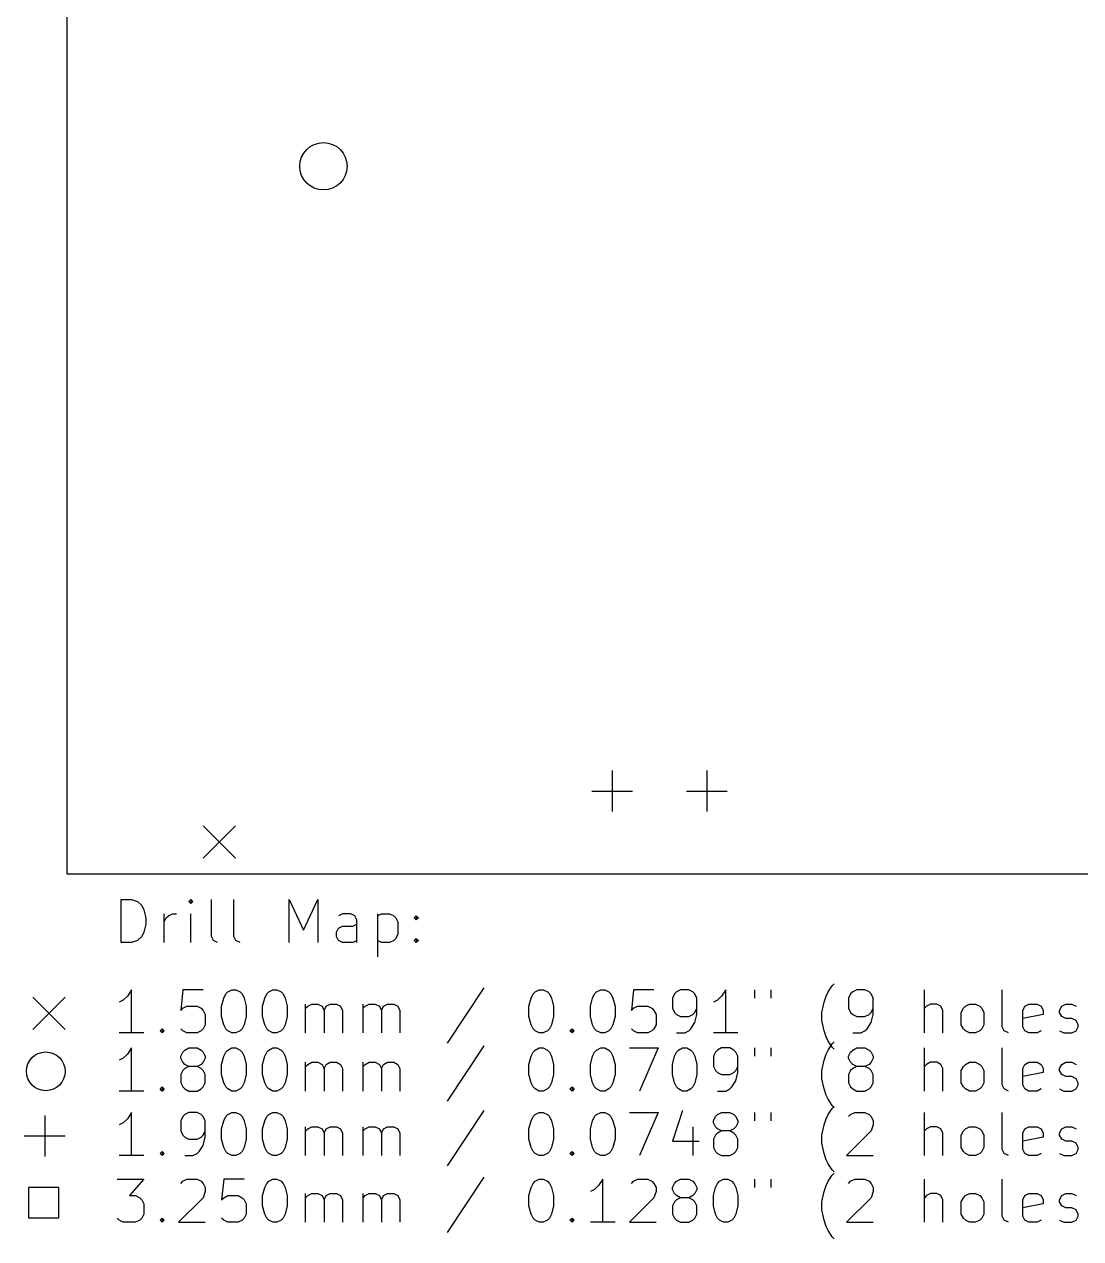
# Model space of a CAD drawing. Extents: x 11 to 419, y -233 to -23.
# Drawn here: x 10.6 to 59.7, y -233.5 to -177 of the extents above; entities that cross this region are included whole.
import ezdxf

# ---------------------------------------------------------------- set-up
doc = ezdxf.new("R2010")
doc.units = 0
doc.layers.add('BLACK', color=7, linetype='CONTINUOUS')

msp = doc.modelspace()

# ---------------------------------------------------------------- linework, layer by layer
at = {"layer": 'BLACK', "linetype": 'CONTINUOUS'}
for p, q in [((12.573, -23), (12.573, -216.5)), ((37.92, -211.71), (37.92, -213.61)), ((42.32, -211.71), (42.32, -213.61)), ((36.97, -212.66), (38.87, -212.66)), ((41.37, -212.66), (43.27, -212.66)), ((18.91, -214.28), (20.41, -215.78)), ((20.41, -214.28), (18.91, -215.78)), ((12.573, -216.5), (418.973, -216.5)), ((15.1008, -219.695), (15.1008, -217.695)), ((15.1008, -217.695), (15.577, -217.695)), ((15.577, -217.695), (15.8627, -217.79)), ((18.3389, -217.695), (18.2436, -217.79)), ((18.4341, -217.79), (18.3389, -217.695)), ((18.3389, -217.695), (18.3389, -217.885)), ((19.2912, -219.409), (19.2912, -217.695)), ((20.3389, -219.409), (20.3389, -217.695)), ((22.9103, -219.695), (22.9103, -217.695)), ((22.9103, -217.695), (23.577, -219.123)), ((23.577, -219.123), (24.2436, -217.695)), ((24.2436, -217.695), (24.2436, -219.695)), ((15.8627, -217.79), (16.0531, -217.981)), ((16.0531, -217.981), (16.1484, -218.171)), ((16.1484, -218.171), (16.2436, -218.552)), ((18.2436, -217.79), (18.3389, -217.885)), ((18.3389, -217.885), (18.4341, -217.79)), ((16.2436, -218.838), (16.1484, -219.219)), ((16.2436, -218.552), (16.2436, -218.838)), ((17.1008, -219.695), (17.1008, -218.362)), ((17.1008, -218.742), (17.196, -218.552)), ((17.196, -218.552), (17.2912, -218.457)), ((17.2912, -218.457), (17.4817, -218.362)), ((17.4817, -218.362), (17.6722, -218.362)), ((18.3389, -219.695), (18.3389, -218.362)), ((25.3865, -218.362), (25.196, -218.457)), ((25.7674, -218.362), (25.3865, -218.362)), ((25.9579, -218.457), (25.7674, -218.362)), ((25.8627, -218.933), (26.0531, -218.838)), ((26.0531, -218.647), (25.9579, -218.457)), ((26.0531, -219.695), (26.0531, -218.647)), ((27.0055, -218.362), (27.0055, -220.362)), ((27.0055, -218.457), (27.196, -218.362)), ((27.196, -218.362), (27.577, -218.362)), ((27.577, -218.362), (27.7674, -218.457)), ((27.7674, -218.457), (27.8627, -218.552)), ((27.8627, -218.552), (27.9579, -218.742)), ((27.9579, -218.742), (27.9579, -219.314)), ((28.7198, -218.552), (28.8151, -218.457)), ((28.8151, -218.647), (28.7198, -218.552)), ((28.8151, -218.457), (28.9103, -218.552)), ((28.8151, -218.457), (28.8151, -218.647)), ((28.9103, -218.552), (28.8151, -218.647)), ((16.0531, -219.409), (15.8627, -219.6)), ((16.1484, -219.219), (16.0531, -219.409)), ((19.3865, -219.6), (19.2912, -219.409)), ((20.4341, -219.6), (20.3389, -219.409)), ((25.1008, -219.219), (25.196, -219.028)), ((25.1008, -219.409), (25.1008, -219.219)), ((25.196, -219.6), (25.1008, -219.409)), ((25.196, -219.028), (25.3865, -218.933)), ((25.3865, -218.933), (25.8627, -218.933)), ((27.9579, -219.314), (27.8627, -219.504)), ((15.577, -219.695), (15.1008, -219.695)), ((15.8627, -219.6), (15.577, -219.695)), ((19.577, -219.695), (19.3865, -219.6)), ((20.6246, -219.695), (20.4341, -219.6)), ((25.3865, -219.695), (25.196, -219.6)), ((25.8627, -219.695), (25.3865, -219.695)), ((26.0531, -219.6), (25.8627, -219.695)), ((27.196, -219.695), (27.0055, -219.6)), ((27.577, -219.695), (27.196, -219.695)), ((27.7674, -219.6), (27.577, -219.695)), ((27.8627, -219.504), (27.7674, -219.6)), ((28.7198, -219.6), (28.8151, -219.504)), ((28.8151, -219.695), (28.7198, -219.6)), ((28.8151, -219.504), (28.9103, -219.6)), ((28.8151, -219.504), (28.8151, -219.695)), ((28.9103, -219.6), (28.8151, -219.695)), ((47.9579, -221.99), (48.1484, -221.704)), ((48.1484, -221.704), (48.2436, -221.609)), ((10.993, -222.23), (12.493, -223.73)), ((12.493, -222.23), (10.993, -223.73)), ((15.3865, -222.181), (15.196, -222.371)), ((15.577, -221.895), (15.3865, -222.181)), ((15.577, -223.895), (15.577, -221.895)), ((17.9579, -221.895), (17.8627, -222.847)), ((18.9103, -221.895), (17.9579, -221.895)), ((19.7674, -222.657), (19.8627, -222.276)), ((19.8627, -222.276), (19.9579, -222.085)), ((19.9579, -222.085), (20.0531, -221.99)), ((20.0531, -221.99), (20.2436, -221.895)), ((20.2436, -221.895), (20.4341, -221.895)), ((20.4341, -221.895), (20.6246, -221.99)), ((20.6246, -221.99), (20.7198, -222.085)), ((20.7198, -222.085), (20.8151, -222.276)), ((20.8151, -222.276), (20.9103, -222.657)), ((21.6722, -222.657), (21.7674, -222.276)), ((21.7674, -222.276), (21.8627, -222.085)), ((21.8627, -222.085), (21.9579, -221.99)), ((21.9579, -221.99), (22.1484, -221.895)), ((22.1484, -221.895), (22.3389, -221.895)), ((22.3389, -221.895), (22.5293, -221.99)), ((22.5293, -221.99), (22.6246, -222.085)), ((22.6246, -222.085), (22.7198, -222.276)), ((22.7198, -222.276), (22.8151, -222.657)), ((31.9579, -221.8), (30.2436, -224.371)), ((34.0532, -222.657), (34.1484, -222.276)), ((34.1484, -222.276), (34.2436, -222.085)), ((34.2436, -222.085), (34.3389, -221.99)), ((34.3389, -221.99), (34.5293, -221.895)), ((34.5293, -221.895), (34.7198, -221.895)), ((34.7198, -221.895), (34.9103, -221.99)), ((34.9103, -221.99), (35.0055, -222.085)), ((35.0055, -222.085), (35.1008, -222.276)), ((35.1008, -222.276), (35.196, -222.657)), ((36.9103, -222.657), (37.0055, -222.276)), ((37.0055, -222.276), (37.1008, -222.085)), ((37.1008, -222.085), (37.196, -221.99)), ((37.196, -221.99), (37.3865, -221.895)), ((37.3865, -221.895), (37.577, -221.895)), ((37.577, -221.895), (37.7674, -221.99)), ((37.7674, -221.99), (37.8627, -222.085)), ((37.8627, -222.085), (37.9579, -222.276)), ((37.9579, -222.276), (38.0532, -222.657)), ((38.9103, -221.895), (38.8151, -222.847)), ((39.8627, -221.895), (38.9103, -221.895)), ((40.8151, -222.085), (40.7198, -222.276)), ((40.7198, -222.276), (40.7198, -222.752)), ((40.9103, -221.99), (40.8151, -222.085)), ((41.1008, -221.895), (40.9103, -221.99)), ((41.4817, -221.895), (41.1008, -221.895)), ((41.6722, -221.99), (41.4817, -221.895)), ((41.7674, -222.085), (41.6722, -221.99)), ((41.8627, -222.276), (41.7674, -222.085)), ((41.8627, -223.038), (41.8627, -222.276)), ((43.0055, -222.181), (42.8151, -222.371)), ((43.196, -221.895), (43.0055, -222.181)), ((43.196, -223.895), (43.196, -221.895)), ((44.5293, -221.895), (44.5293, -222.276)), ((45.2912, -221.895), (45.2912, -222.276)), ((47.7674, -222.466), (47.8627, -222.181)), ((47.8627, -222.181), (47.9579, -221.99)), ((49.0055, -222.085), (48.9103, -222.276)), ((48.9103, -222.276), (48.9103, -222.752)), ((49.1008, -221.99), (49.0055, -222.085)), ((49.2912, -221.895), (49.1008, -221.99)), ((49.6722, -221.895), (49.2912, -221.895)), ((49.8627, -221.99), (49.6722, -221.895)), ((49.9579, -222.085), (49.8627, -221.99)), ((50.0532, -222.276), (49.9579, -222.085)), ((50.0532, -223.038), (50.0532, -222.276)), ((52.4341, -223.895), (52.4341, -221.895)), ((56.0532, -223.609), (56.0532, -221.895)), ((15.196, -222.371), (15.0055, -222.466)), ((17.8627, -222.847), (17.9579, -222.752)), ((17.9579, -222.752), (18.1484, -222.657)), ((18.1484, -222.657), (18.6246, -222.657)), ((18.6246, -222.657), (18.8151, -222.752)), ((18.8151, -222.752), (18.9103, -222.847)), ((18.9103, -222.847), (19.0055, -223.038)), ((19.7674, -223.133), (19.7674, -222.657)), ((20.9103, -222.657), (20.9103, -223.133)), ((21.6722, -223.133), (21.6722, -222.657)), ((22.8151, -222.657), (22.8151, -223.133)), ((23.6722, -223.895), (23.6722, -222.562)), ((23.6722, -222.752), (23.7674, -222.657)), ((23.7674, -222.657), (23.9579, -222.562)), ((23.9579, -222.562), (24.2436, -222.562)), ((24.2436, -222.562), (24.4341, -222.657)), ((24.4341, -222.657), (24.5293, -222.847)), ((24.5293, -222.847), (24.6246, -222.657)), ((24.5293, -222.847), (24.5293, -223.895)), ((24.6246, -222.657), (24.8151, -222.562)), ((24.8151, -222.562), (25.1008, -222.562)), ((25.1008, -222.562), (25.2912, -222.657)), ((25.2912, -222.657), (25.3865, -222.847)), ((25.3865, -222.847), (25.3865, -223.895)), ((26.3389, -223.895), (26.3389, -222.562)), ((26.3389, -222.752), (26.4341, -222.657)), ((26.4341, -222.657), (26.6246, -222.562)), ((26.6246, -222.562), (26.9103, -222.562)), ((26.9103, -222.562), (27.1008, -222.657)), ((27.1008, -222.657), (27.196, -222.847)), ((27.196, -222.847), (27.2912, -222.657)), ((27.196, -222.847), (27.196, -223.895)), ((27.2912, -222.657), (27.4817, -222.562)), ((27.4817, -222.562), (27.7674, -222.562)), ((27.7674, -222.562), (27.9579, -222.657)), ((27.9579, -222.657), (28.0531, -222.847)), ((28.0531, -222.847), (28.0531, -223.895)), ((34.0532, -223.133), (34.0532, -222.657)), ((35.196, -222.657), (35.196, -223.133)), ((36.9103, -223.133), (36.9103, -222.657)), ((38.0532, -222.657), (38.0532, -223.133)), ((38.8151, -222.847), (38.9103, -222.752)), ((38.9103, -222.752), (39.1008, -222.657)), ((39.1008, -222.657), (39.577, -222.657)), ((39.577, -222.657), (39.7674, -222.752)), ((39.7674, -222.752), (39.8627, -222.847)), ((39.8627, -222.847), (39.9579, -223.038)), ((40.7198, -222.752), (40.8151, -222.942)), ((41.7674, -222.942), (41.8627, -222.752)), ((42.8151, -222.371), (42.6246, -222.466)), ((47.6722, -222.942), (47.7674, -222.466)), ((48.9103, -222.752), (49.0055, -222.942)), ((49.9579, -222.942), (50.0532, -222.752)), ((52.5293, -222.657), (52.4341, -222.752)), ((52.7198, -222.562), (52.5293, -222.657)), ((53.0055, -222.562), (52.7198, -222.562)), ((53.196, -222.657), (53.0055, -222.562)), ((53.2912, -222.847), (53.196, -222.657)), ((53.2912, -223.895), (53.2912, -222.847)), ((54.1484, -222.942), (54.2436, -222.752)), ((54.2436, -222.752), (54.3389, -222.657)), ((54.3389, -222.657), (54.5293, -222.562)), ((54.5293, -222.562), (54.8151, -222.562)), ((54.8151, -222.562), (55.0055, -222.657)), ((55.0055, -222.657), (55.1008, -222.752)), ((55.1008, -222.752), (55.196, -222.942)), ((57.0055, -222.847), (57.1008, -222.657)), ((57.0055, -223.609), (57.0055, -222.847)), ((57.1008, -222.657), (57.2912, -222.562)), ((57.2912, -222.562), (57.6722, -222.562)), ((57.6722, -222.562), (57.8627, -222.657)), ((57.8627, -222.657), (57.9579, -222.847)), ((57.9579, -222.847), (57.9579, -223.038)), ((58.7198, -222.847), (58.8151, -222.657)), ((58.7198, -222.942), (58.7198, -222.847)), ((58.8151, -222.657), (59.0055, -222.562)), ((59.0055, -222.562), (59.2912, -222.562)), ((59.2912, -222.562), (59.4817, -222.657)), ((19.0055, -223.038), (19.0055, -223.514)), ((19.8627, -223.514), (19.7674, -223.133)), ((20.9103, -223.133), (20.8151, -223.514)), ((21.7674, -223.514), (21.6722, -223.133)), ((22.8151, -223.133), (22.7198, -223.514)), ((34.1484, -223.514), (34.0532, -223.133)), ((35.196, -223.133), (35.1008, -223.514)), ((37.0055, -223.514), (36.9103, -223.133)), ((38.0532, -223.133), (37.9579, -223.514)), ((39.9579, -223.038), (39.9579, -223.514)), ((40.8151, -222.942), (40.9103, -223.038)), ((40.9103, -223.038), (41.1008, -223.133)), ((41.1008, -223.133), (41.4817, -223.133)), ((41.4817, -223.133), (41.6722, -223.038)), ((41.577, -223.704), (41.7674, -223.419)), ((41.6722, -223.038), (41.7674, -222.942)), ((41.7674, -223.419), (41.8627, -223.038)), ((47.6722, -223.323), (47.6722, -222.942)), ((47.7674, -223.8), (47.6722, -223.323)), ((49.0055, -222.942), (49.1008, -223.038)), ((49.1008, -223.038), (49.2912, -223.133)), ((49.2912, -223.133), (49.6722, -223.133)), ((49.6722, -223.133), (49.8627, -223.038)), ((49.7674, -223.704), (49.9579, -223.419)), ((49.8627, -223.038), (49.9579, -222.942)), ((49.9579, -223.419), (50.0532, -223.038)), ((54.1484, -223.514), (54.1484, -222.942)), ((55.196, -222.942), (55.196, -223.514)), ((57.9579, -223.038), (57.0055, -223.228)), ((58.8151, -223.133), (58.7198, -222.942)), ((59.0055, -223.228), (58.8151, -223.133)), ((59.2912, -223.228), (59.0055, -223.228)), ((59.4817, -223.323), (59.2912, -223.228)), ((59.577, -223.514), (59.4817, -223.323)), ((16.1484, -223.895), (15.0055, -223.895)), ((16.9103, -223.8), (17.0055, -223.704)), ((17.0055, -223.895), (16.9103, -223.8)), ((17.0055, -223.704), (17.1008, -223.8)), ((17.0055, -223.704), (17.0055, -223.895)), ((17.1008, -223.8), (17.0055, -223.895)), ((17.9579, -223.8), (17.8627, -223.704)), ((18.1484, -223.895), (17.9579, -223.8)), ((18.6246, -223.895), (18.1484, -223.895)), ((18.8151, -223.8), (18.6246, -223.895)), ((18.9103, -223.704), (18.8151, -223.8)), ((19.0055, -223.514), (18.9103, -223.704)), ((19.9579, -223.704), (19.8627, -223.514)), ((20.0531, -223.8), (19.9579, -223.704)), ((20.2436, -223.895), (20.0531, -223.8)), ((20.4341, -223.895), (20.2436, -223.895)), ((20.6246, -223.8), (20.4341, -223.895)), ((20.7198, -223.704), (20.6246, -223.8)), ((20.8151, -223.514), (20.7198, -223.704)), ((21.8627, -223.704), (21.7674, -223.514)), ((21.9579, -223.8), (21.8627, -223.704)), ((22.1484, -223.895), (21.9579, -223.8)), ((22.3389, -223.895), (22.1484, -223.895)), ((22.5293, -223.8), (22.3389, -223.895)), ((22.6246, -223.704), (22.5293, -223.8)), ((22.7198, -223.514), (22.6246, -223.704)), ((34.2436, -223.704), (34.1484, -223.514)), ((34.3389, -223.8), (34.2436, -223.704)), ((34.5293, -223.895), (34.3389, -223.8)), ((34.7198, -223.895), (34.5293, -223.895)), ((34.9103, -223.8), (34.7198, -223.895)), ((35.0055, -223.704), (34.9103, -223.8)), ((35.1008, -223.514), (35.0055, -223.704)), ((35.9579, -223.8), (36.0532, -223.704)), ((36.0532, -223.895), (35.9579, -223.8)), ((36.0532, -223.704), (36.1484, -223.8)), ((36.0532, -223.704), (36.0532, -223.895)), ((36.1484, -223.8), (36.0532, -223.895)), ((37.1008, -223.704), (37.0055, -223.514)), ((37.196, -223.8), (37.1008, -223.704)), ((37.3865, -223.895), (37.196, -223.8)), ((37.577, -223.895), (37.3865, -223.895)), ((37.7674, -223.8), (37.577, -223.895)), ((37.8627, -223.704), (37.7674, -223.8)), ((37.9579, -223.514), (37.8627, -223.704)), ((38.9103, -223.8), (38.8151, -223.704)), ((39.1008, -223.895), (38.9103, -223.8)), ((39.577, -223.895), (39.1008, -223.895)), ((39.7674, -223.8), (39.577, -223.895)), ((39.8627, -223.704), (39.7674, -223.8)), ((39.9579, -223.514), (39.8627, -223.704)), ((40.9103, -223.895), (41.2912, -223.895)), ((41.2912, -223.895), (41.4817, -223.8)), ((41.4817, -223.8), (41.577, -223.704)), ((43.7674, -223.895), (42.6246, -223.895)), ((47.8627, -224.085), (47.7674, -223.8)), ((49.1008, -223.895), (49.4817, -223.895)), ((49.4817, -223.895), (49.6722, -223.8)), ((49.6722, -223.8), (49.7674, -223.704)), ((54.2436, -223.704), (54.1484, -223.514)), ((54.3389, -223.8), (54.2436, -223.704)), ((54.5293, -223.895), (54.3389, -223.8)), ((54.8151, -223.895), (54.5293, -223.895)), ((55.0055, -223.8), (54.8151, -223.895)), ((55.1008, -223.704), (55.0055, -223.8)), ((55.196, -223.514), (55.1008, -223.704)), ((56.1484, -223.8), (56.0532, -223.609)), ((56.3389, -223.895), (56.1484, -223.8)), ((57.1008, -223.8), (57.0055, -223.609)), ((57.2912, -223.895), (57.1008, -223.8)), ((57.6722, -223.895), (57.2912, -223.895)), ((57.8627, -223.8), (57.6722, -223.895)), ((58.7198, -223.8), (58.9103, -223.895)), ((58.9103, -223.895), (59.2912, -223.895)), ((59.2912, -223.895), (59.4817, -223.8)), ((59.4817, -223.8), (59.577, -223.609)), ((59.577, -223.609), (59.577, -223.514)), ((31.9579, -224.5), (30.2436, -227.071)), ((47.9579, -224.276), (47.8627, -224.085)), ((48.1484, -224.562), (47.9579, -224.276)), ((47.9579, -224.69), (48.1484, -224.404)), ((48.1484, -224.404), (48.2436, -224.309)), ((15.196, -225.071), (15.0055, -225.166)), ((15.3865, -224.881), (15.196, -225.071)), ((15.577, -224.595), (15.3865, -224.881)), ((15.577, -226.595), (15.577, -224.595)), ((17.8627, -224.976), (17.9579, -224.785)), ((17.8627, -225.071), (17.8627, -224.976)), ((17.9579, -225.262), (17.8627, -225.071)), ((17.9579, -224.785), (18.0531, -224.69)), ((18.0531, -224.69), (18.2436, -224.595)), ((18.2436, -224.595), (18.6246, -224.595)), ((18.6246, -224.595), (18.8151, -224.69)), ((18.8151, -224.69), (18.9103, -224.785)), ((18.9103, -224.785), (19.0055, -224.976)), ((19.0055, -225.071), (18.9103, -225.262)), ((19.0055, -224.976), (19.0055, -225.071)), ((19.7674, -225.357), (19.8627, -224.976)), ((19.8627, -224.976), (19.9579, -224.785)), ((19.9579, -224.785), (20.0531, -224.69)), ((20.0531, -224.69), (20.2436, -224.595)), ((20.2436, -224.595), (20.4341, -224.595)), ((20.4341, -224.595), (20.6246, -224.69)), ((20.6246, -224.69), (20.7198, -224.785)), ((20.7198, -224.785), (20.8151, -224.976)), ((20.8151, -224.976), (20.9103, -225.357)), ((21.6722, -225.357), (21.7674, -224.976)), ((21.7674, -224.976), (21.8627, -224.785)), ((21.8627, -224.785), (21.9579, -224.69)), ((21.9579, -224.69), (22.1484, -224.595)), ((22.1484, -224.595), (22.3389, -224.595)), ((22.3389, -224.595), (22.5293, -224.69)), ((22.5293, -224.69), (22.6246, -224.785)), ((22.6246, -224.785), (22.7198, -224.976)), ((22.7198, -224.976), (22.8151, -225.357)), ((34.0532, -225.357), (34.1484, -224.976)), ((34.1484, -224.976), (34.2436, -224.785)), ((34.2436, -224.785), (34.3389, -224.69)), ((34.3389, -224.69), (34.5293, -224.595)), ((34.5293, -224.595), (34.7198, -224.595)), ((34.7198, -224.595), (34.9103, -224.69)), ((34.9103, -224.69), (35.0055, -224.785)), ((35.0055, -224.785), (35.1008, -224.976)), ((35.1008, -224.976), (35.196, -225.357)), ((36.9103, -225.357), (37.0055, -224.976)), ((37.0055, -224.976), (37.1008, -224.785)), ((37.1008, -224.785), (37.196, -224.69)), ((37.196, -224.69), (37.3865, -224.595)), ((37.3865, -224.595), (37.577, -224.595)), ((37.577, -224.595), (37.7674, -224.69)), ((37.7674, -224.69), (37.8627, -224.785)), ((37.8627, -224.785), (37.9579, -224.976)), ((37.9579, -224.976), (38.0532, -225.357)), ((38.7198, -224.595), (40.0532, -224.595)), ((40.0532, -224.595), (39.196, -226.595)), ((40.7198, -225.357), (40.8151, -224.976)), ((40.8151, -224.976), (40.9103, -224.785)), ((40.9103, -224.785), (41.0055, -224.69)), ((41.0055, -224.69), (41.196, -224.595)), ((41.196, -224.595), (41.3865, -224.595)), ((41.3865, -224.595), (41.577, -224.69)), ((41.577, -224.69), (41.6722, -224.785)), ((41.6722, -224.785), (41.7674, -224.976)), ((41.7674, -224.976), (41.8627, -225.357)), ((42.7198, -224.785), (42.6246, -224.976)), ((42.6246, -224.976), (42.6246, -225.452)), ((42.8151, -224.69), (42.7198, -224.785)), ((43.0055, -224.595), (42.8151, -224.69)), ((43.3865, -224.595), (43.0055, -224.595)), ((43.577, -224.69), (43.3865, -224.595)), ((43.6722, -224.785), (43.577, -224.69)), ((43.7674, -224.976), (43.6722, -224.785)), ((43.7674, -225.738), (43.7674, -224.976)), ((44.5293, -224.595), (44.5293, -224.976)), ((45.2912, -224.595), (45.2912, -224.976)), ((47.7674, -225.166), (47.8627, -224.881)), ((47.8627, -224.881), (47.9579, -224.69)), ((48.2436, -224.657), (48.1484, -224.562)), ((48.9103, -224.976), (49.0055, -224.785)), ((48.9103, -225.071), (48.9103, -224.976)), ((49.0055, -225.262), (48.9103, -225.071)), ((49.0055, -224.785), (49.1008, -224.69)), ((49.1008, -224.69), (49.2912, -224.595)), ((49.2912, -224.595), (49.6722, -224.595)), ((49.6722, -224.595), (49.8627, -224.69)), ((49.8627, -224.69), (49.9579, -224.785)), ((49.9579, -224.785), (50.0532, -224.976)), ((50.0532, -225.071), (49.9579, -225.262)), ((50.0532, -224.976), (50.0532, -225.071)), ((52.4341, -226.595), (52.4341, -224.595)), ((56.0532, -226.309), (56.0532, -224.595)), ((17.9579, -225.642), (17.8627, -225.833)), ((18.0531, -225.357), (17.9579, -225.262)), ((18.0531, -225.547), (17.9579, -225.642)), ((18.2436, -225.452), (18.0531, -225.357)), ((18.2436, -225.452), (18.0531, -225.547)), ((18.6246, -225.452), (18.2436, -225.452)), ((18.8151, -225.357), (18.6246, -225.452)), ((18.8151, -225.547), (18.6246, -225.452)), ((18.9103, -225.262), (18.8151, -225.357)), ((18.9103, -225.642), (18.8151, -225.547)), ((19.0055, -225.833), (18.9103, -225.642)), ((19.7674, -225.833), (19.7674, -225.357)), ((20.9103, -225.357), (20.9103, -225.833)), ((21.6722, -225.833), (21.6722, -225.357)), ((22.8151, -225.357), (22.8151, -225.833)), ((23.6722, -226.595), (23.6722, -225.262)), ((23.6722, -225.452), (23.7674, -225.357)), ((23.7674, -225.357), (23.9579, -225.262)), ((23.9579, -225.262), (24.2436, -225.262)), ((24.2436, -225.262), (24.4341, -225.357)), ((24.4341, -225.357), (24.5293, -225.547)), ((24.5293, -225.547), (24.6246, -225.357)), ((24.5293, -225.547), (24.5293, -226.595)), ((24.6246, -225.357), (24.8151, -225.262)), ((24.8151, -225.262), (25.1008, -225.262)), ((25.1008, -225.262), (25.2912, -225.357)), ((25.2912, -225.357), (25.3865, -225.547)), ((25.3865, -225.547), (25.3865, -226.595)), ((26.3389, -226.595), (26.3389, -225.262)), ((26.3389, -225.452), (26.4341, -225.357)), ((26.4341, -225.357), (26.6246, -225.262)), ((26.6246, -225.262), (26.9103, -225.262)), ((26.9103, -225.262), (27.1008, -225.357)), ((27.1008, -225.357), (27.196, -225.547)), ((27.196, -225.547), (27.2912, -225.357)), ((27.196, -225.547), (27.196, -226.595)), ((27.2912, -225.357), (27.4817, -225.262)), ((27.4817, -225.262), (27.7674, -225.262)), ((27.7674, -225.262), (27.9579, -225.357)), ((27.9579, -225.357), (28.0531, -225.547)), ((28.0531, -225.547), (28.0531, -226.595)), ((34.0532, -225.833), (34.0532, -225.357)), ((35.196, -225.357), (35.196, -225.833)), ((36.9103, -225.833), (36.9103, -225.357)), ((38.0532, -225.357), (38.0532, -225.833)), ((40.7198, -225.833), (40.7198, -225.357)), ((41.8627, -225.357), (41.8627, -225.833)), ((42.6246, -225.452), (42.7198, -225.642)), ((42.7198, -225.642), (42.8151, -225.738)), ((43.577, -225.738), (43.6722, -225.642)), ((43.6722, -225.642), (43.7674, -225.452)), ((47.6722, -225.642), (47.7674, -225.166)), ((47.6722, -226.023), (47.6722, -225.642)), ((49.0055, -225.642), (48.9103, -225.833)), ((49.1008, -225.357), (49.0055, -225.262)), ((49.1008, -225.547), (49.0055, -225.642)), ((49.2912, -225.452), (49.1008, -225.357)), ((49.2912, -225.452), (49.1008, -225.547)), ((49.6722, -225.452), (49.2912, -225.452)), ((49.8627, -225.357), (49.6722, -225.452)), ((49.8627, -225.547), (49.6722, -225.452)), ((49.9579, -225.262), (49.8627, -225.357)), ((49.9579, -225.642), (49.8627, -225.547)), ((50.0532, -225.833), (49.9579, -225.642)), ((52.5293, -225.357), (52.4341, -225.452)), ((52.7198, -225.262), (52.5293, -225.357)), ((53.0055, -225.262), (52.7198, -225.262)), ((53.196, -225.357), (53.0055, -225.262)), ((53.2912, -225.547), (53.196, -225.357)), ((53.2912, -226.595), (53.2912, -225.547)), ((54.1484, -225.642), (54.2436, -225.452)), ((54.1484, -226.214), (54.1484, -225.642)), ((54.2436, -225.452), (54.3389, -225.357)), ((54.3389, -225.357), (54.5293, -225.262)), ((54.5293, -225.262), (54.8151, -225.262)), ((54.8151, -225.262), (55.0055, -225.357)), ((55.0055, -225.357), (55.1008, -225.452)), ((55.1008, -225.452), (55.196, -225.642)), ((55.196, -225.642), (55.196, -226.214)), ((57.0055, -225.547), (57.1008, -225.357)), ((57.0055, -226.309), (57.0055, -225.547)), ((57.1008, -225.357), (57.2912, -225.262)), ((57.2912, -225.262), (57.6722, -225.262)), ((57.6722, -225.262), (57.8627, -225.357)), ((57.8627, -225.357), (57.9579, -225.547)), ((57.9579, -225.547), (57.9579, -225.738)), ((58.7198, -225.547), (58.8151, -225.357)), ((58.7198, -225.642), (58.7198, -225.547)), ((58.8151, -225.833), (58.7198, -225.642)), ((58.8151, -225.357), (59.0055, -225.262)), ((59.0055, -225.262), (59.2912, -225.262)), ((59.2912, -225.262), (59.4817, -225.357)), ((17.8627, -225.833), (17.8627, -226.214)), ((17.8627, -226.214), (17.9579, -226.404)), ((18.9103, -226.404), (19.0055, -226.214)), ((19.0055, -226.214), (19.0055, -225.833)), ((19.8627, -226.214), (19.7674, -225.833)), ((19.9579, -226.404), (19.8627, -226.214)), ((20.8151, -226.214), (20.7198, -226.404)), ((20.9103, -225.833), (20.8151, -226.214)), ((21.7674, -226.214), (21.6722, -225.833)), ((21.8627, -226.404), (21.7674, -226.214)), ((22.7198, -226.214), (22.6246, -226.404)), ((22.8151, -225.833), (22.7198, -226.214)), ((34.1484, -226.214), (34.0532, -225.833)), ((34.2436, -226.404), (34.1484, -226.214)), ((35.1008, -226.214), (35.0055, -226.404)), ((35.196, -225.833), (35.1008, -226.214)), ((37.0055, -226.214), (36.9103, -225.833)), ((37.1008, -226.404), (37.0055, -226.214)), ((37.9579, -226.214), (37.8627, -226.404)), ((38.0532, -225.833), (37.9579, -226.214)), ((40.8151, -226.214), (40.7198, -225.833)), ((40.9103, -226.404), (40.8151, -226.214)), ((41.7674, -226.214), (41.6722, -226.404)), ((41.8627, -225.833), (41.7674, -226.214)), ((42.8151, -225.738), (43.0055, -225.833)), ((43.0055, -225.833), (43.3865, -225.833)), ((43.3865, -225.833), (43.577, -225.738)), ((43.4817, -226.404), (43.6722, -226.119)), ((43.6722, -226.119), (43.7674, -225.738)), ((47.7674, -226.5), (47.6722, -226.023)), ((48.9103, -225.833), (48.9103, -226.214)), ((48.9103, -226.214), (49.0055, -226.404)), ((49.9579, -226.404), (50.0532, -226.214)), ((50.0532, -226.214), (50.0532, -225.833)), ((54.2436, -226.404), (54.1484, -226.214)), ((55.196, -226.214), (55.1008, -226.404)), ((57.9579, -225.738), (57.0055, -225.928)), ((59.0055, -225.928), (58.8151, -225.833)), ((59.2912, -225.928), (59.0055, -225.928)), ((59.4817, -226.023), (59.2912, -225.928)), ((59.577, -226.214), (59.4817, -226.023)), ((59.577, -226.309), (59.577, -226.214)), ((16.1484, -226.595), (15.0055, -226.595)), ((16.9103, -226.5), (17.0055, -226.404)), ((17.0055, -226.595), (16.9103, -226.5)), ((17.0055, -226.404), (17.1008, -226.5)), ((17.0055, -226.404), (17.0055, -226.595)), ((17.1008, -226.5), (17.0055, -226.595)), ((17.9579, -226.404), (18.0531, -226.5)), ((18.0531, -226.5), (18.2436, -226.595)), ((18.2436, -226.595), (18.6246, -226.595)), ((18.6246, -226.595), (18.8151, -226.5)), ((18.8151, -226.5), (18.9103, -226.404)), ((20.0531, -226.5), (19.9579, -226.404)), ((20.2436, -226.595), (20.0531, -226.5)), ((20.4341, -226.595), (20.2436, -226.595)), ((20.6246, -226.5), (20.4341, -226.595)), ((20.7198, -226.404), (20.6246, -226.5)), ((21.9579, -226.5), (21.8627, -226.404)), ((22.1484, -226.595), (21.9579, -226.5)), ((22.3389, -226.595), (22.1484, -226.595)), ((22.5293, -226.5), (22.3389, -226.595)), ((22.6246, -226.404), (22.5293, -226.5)), ((34.3389, -226.5), (34.2436, -226.404)), ((34.5293, -226.595), (34.3389, -226.5)), ((34.7198, -226.595), (34.5293, -226.595)), ((34.9103, -226.5), (34.7198, -226.595)), ((35.0055, -226.404), (34.9103, -226.5)), ((35.9579, -226.5), (36.0532, -226.404)), ((36.0532, -226.595), (35.9579, -226.5)), ((36.0532, -226.404), (36.1484, -226.5)), ((36.0532, -226.404), (36.0532, -226.595)), ((36.1484, -226.5), (36.0532, -226.595)), ((37.196, -226.5), (37.1008, -226.404)), ((37.3865, -226.595), (37.196, -226.5)), ((37.577, -226.595), (37.3865, -226.595)), ((37.7674, -226.5), (37.577, -226.595)), ((37.8627, -226.404), (37.7674, -226.5)), ((41.0055, -226.5), (40.9103, -226.404)), ((41.196, -226.595), (41.0055, -226.5)), ((41.3865, -226.595), (41.196, -226.595)), ((41.577, -226.5), (41.3865, -226.595)), ((41.6722, -226.404), (41.577, -226.5)), ((42.8151, -226.595), (43.196, -226.595)), ((43.196, -226.595), (43.3865, -226.5)), ((43.3865, -226.5), (43.4817, -226.404)), ((47.8627, -226.785), (47.7674, -226.5)), ((47.9579, -226.976), (47.8627, -226.785)), ((49.0055, -226.404), (49.1008, -226.5)), ((49.1008, -226.5), (49.2912, -226.595)), ((49.2912, -226.595), (49.6722, -226.595)), ((49.6722, -226.595), (49.8627, -226.5)), ((49.8627, -226.5), (49.9579, -226.404)), ((54.3389, -226.5), (54.2436, -226.404)), ((54.5293, -226.595), (54.3389, -226.5)), ((54.8151, -226.595), (54.5293, -226.595)), ((55.0055, -226.5), (54.8151, -226.595)), ((55.1008, -226.404), (55.0055, -226.5)), ((56.1484, -226.5), (56.0532, -226.309)), ((56.3389, -226.595), (56.1484, -226.5)), ((57.1008, -226.5), (57.0055, -226.309)), ((57.2912, -226.595), (57.1008, -226.5)), ((57.6722, -226.595), (57.2912, -226.595)), ((57.8627, -226.5), (57.6722, -226.595)), ((58.7198, -226.5), (58.9103, -226.595)), ((58.9103, -226.595), (59.2912, -226.595)), ((59.2912, -226.595), (59.4817, -226.5)), ((59.4817, -226.5), (59.577, -226.309)), ((48.1484, -227.262), (47.9579, -226.976)), ((48.2436, -227.357), (48.1484, -227.262)), ((48.1484, -227.404), (48.2436, -227.309)), ((11.543, -227.73), (11.543, -229.63)), ((15.3865, -227.881), (15.196, -228.071)), ((15.577, -227.595), (15.3865, -227.881)), ((15.577, -229.595), (15.577, -227.595)), ((17.9579, -227.785), (17.8627, -227.976)), ((18.0531, -227.69), (17.9579, -227.785)), ((18.2436, -227.595), (18.0531, -227.69)), ((18.6246, -227.595), (18.2436, -227.595)), ((18.8151, -227.69), (18.6246, -227.595)), ((18.9103, -227.785), (18.8151, -227.69)), ((19.0055, -227.976), (18.9103, -227.785)), ((19.8627, -227.976), (19.9579, -227.785)), ((19.9579, -227.785), (20.0531, -227.69)), ((20.0531, -227.69), (20.2436, -227.595)), ((20.2436, -227.595), (20.4341, -227.595)), ((20.4341, -227.595), (20.6246, -227.69)), ((20.6246, -227.69), (20.7198, -227.785)), ((20.7198, -227.785), (20.8151, -227.976)), ((21.7674, -227.976), (21.8627, -227.785)), ((21.8627, -227.785), (21.9579, -227.69)), ((21.9579, -227.69), (22.1484, -227.595)), ((22.1484, -227.595), (22.3389, -227.595)), ((22.3389, -227.595), (22.5293, -227.69)), ((22.5293, -227.69), (22.6246, -227.785)), ((22.6246, -227.785), (22.7198, -227.976)), ((31.9579, -227.5), (30.2436, -230.071)), ((34.1484, -227.976), (34.2436, -227.785)), ((34.2436, -227.785), (34.3389, -227.69)), ((34.3389, -227.69), (34.5293, -227.595)), ((34.5293, -227.595), (34.7198, -227.595)), ((34.7198, -227.595), (34.9103, -227.69)), ((34.9103, -227.69), (35.0055, -227.785)), ((35.0055, -227.785), (35.1008, -227.976)), ((37.0055, -227.976), (37.1008, -227.785)), ((37.1008, -227.785), (37.196, -227.69)), ((37.196, -227.69), (37.3865, -227.595)), ((37.3865, -227.595), (37.577, -227.595)), ((37.577, -227.595), (37.7674, -227.69)), ((37.7674, -227.69), (37.8627, -227.785)), ((37.8627, -227.785), (37.9579, -227.976)), ((38.7198, -227.595), (40.0532, -227.595)), ((40.0532, -227.595), (39.196, -229.595)), ((41.196, -227.5), (40.7198, -228.928)), ((42.6246, -227.976), (42.7198, -227.785)), ((42.7198, -227.785), (42.8151, -227.69)), ((42.8151, -227.69), (43.0055, -227.595)), ((43.0055, -227.595), (43.3865, -227.595)), ((43.3865, -227.595), (43.577, -227.69)), ((43.577, -227.69), (43.6722, -227.785)), ((43.6722, -227.785), (43.7674, -227.976)), ((44.5293, -227.595), (44.5293, -227.976)), ((45.2912, -227.595), (45.2912, -227.976)), ((47.7674, -228.166), (47.8627, -227.881)), ((47.8627, -227.881), (47.9579, -227.69)), ((47.9579, -227.69), (48.1484, -227.404)), ((48.9103, -227.785), (49.0055, -227.69)), ((49.0055, -227.69), (49.196, -227.595)), ((49.196, -227.595), (49.6722, -227.595)), ((49.6722, -227.595), (49.8627, -227.69)), ((49.8627, -227.69), (49.9579, -227.785)), ((49.9579, -227.785), (50.0532, -227.976)), ((52.4341, -229.595), (52.4341, -227.595)), ((56.0532, -229.309), (56.0532, -227.595)), ((15.196, -228.071), (15.0055, -228.166)), ((17.8627, -227.976), (17.8627, -228.452)), ((17.8627, -228.452), (17.9579, -228.642)), ((18.9103, -228.642), (19.0055, -228.452)), ((19.0055, -228.738), (19.0055, -227.976)), ((19.7674, -228.357), (19.8627, -227.976)), ((19.7674, -228.833), (19.7674, -228.357)), ((20.8151, -227.976), (20.9103, -228.357)), ((20.9103, -228.357), (20.9103, -228.833)), ((21.6722, -228.357), (21.7674, -227.976)), ((21.6722, -228.833), (21.6722, -228.357)), ((22.7198, -227.976), (22.8151, -228.357)), ((22.8151, -228.357), (22.8151, -228.833)), ((23.6722, -229.595), (23.6722, -228.262)), ((23.6722, -228.452), (23.7674, -228.357)), ((23.7674, -228.357), (23.9579, -228.262)), ((23.9579, -228.262), (24.2436, -228.262)), ((24.2436, -228.262), (24.4341, -228.357)), ((24.4341, -228.357), (24.5293, -228.547)), ((24.5293, -228.547), (24.6246, -228.357)), ((24.6246, -228.357), (24.8151, -228.262)), ((24.8151, -228.262), (25.1008, -228.262)), ((25.1008, -228.262), (25.2912, -228.357)), ((25.2912, -228.357), (25.3865, -228.547)), ((26.3389, -229.595), (26.3389, -228.262)), ((26.3389, -228.452), (26.4341, -228.357)), ((26.4341, -228.357), (26.6246, -228.262)), ((26.6246, -228.262), (26.9103, -228.262)), ((26.9103, -228.262), (27.1008, -228.357)), ((27.1008, -228.357), (27.196, -228.547)), ((27.196, -228.547), (27.2912, -228.357)), ((27.2912, -228.357), (27.4817, -228.262)), ((27.4817, -228.262), (27.7674, -228.262)), ((27.7674, -228.262), (27.9579, -228.357)), ((27.9579, -228.357), (28.0531, -228.547)), ((34.0532, -228.357), (34.1484, -227.976)), ((34.0532, -228.833), (34.0532, -228.357)), ((35.1008, -227.976), (35.196, -228.357)), ((35.196, -228.357), (35.196, -228.833)), ((36.9103, -228.357), (37.0055, -227.976)), ((36.9103, -228.833), (36.9103, -228.357)), ((37.9579, -227.976), (38.0532, -228.357)), ((38.0532, -228.357), (38.0532, -228.833)), ((41.6722, -228.262), (41.6722, -229.595)), ((42.6246, -228.071), (42.6246, -227.976)), ((42.7198, -228.262), (42.6246, -228.071)), ((42.8151, -228.357), (42.7198, -228.262)), ((43.0055, -228.452), (42.8151, -228.357)), ((43.0055, -228.452), (42.8151, -228.547)), ((43.3865, -228.452), (43.0055, -228.452)), ((43.577, -228.357), (43.3865, -228.452)), ((43.577, -228.547), (43.3865, -228.452)), ((43.6722, -228.262), (43.577, -228.357)), ((43.7674, -228.071), (43.6722, -228.262)), ((43.7674, -227.976), (43.7674, -228.071)), ((47.6722, -228.642), (47.7674, -228.166)), ((49.9579, -228.452), (48.8151, -229.595)), ((50.0532, -228.166), (49.9579, -228.452)), ((50.0532, -227.976), (50.0532, -228.166)), ((52.5293, -228.357), (52.4341, -228.452)), ((52.7198, -228.262), (52.5293, -228.357)), ((53.0055, -228.262), (52.7198, -228.262)), ((53.196, -228.357), (53.0055, -228.262)), ((53.2912, -228.547), (53.196, -228.357)), ((54.1484, -228.642), (54.2436, -228.452)), ((54.2436, -228.452), (54.3389, -228.357)), ((54.3389, -228.357), (54.5293, -228.262)), ((54.5293, -228.262), (54.8151, -228.262)), ((54.8151, -228.262), (55.0055, -228.357)), ((55.0055, -228.357), (55.1008, -228.452)), ((55.1008, -228.452), (55.196, -228.642)), ((57.0055, -228.547), (57.1008, -228.357)), ((57.1008, -228.357), (57.2912, -228.262)), ((57.2912, -228.262), (57.6722, -228.262)), ((57.6722, -228.262), (57.8627, -228.357)), ((57.8627, -228.357), (57.9579, -228.547)), ((58.7198, -228.547), (58.8151, -228.357)), ((58.8151, -228.357), (59.0055, -228.262)), ((59.0055, -228.262), (59.2912, -228.262)), ((59.2912, -228.262), (59.4817, -228.357)), ((10.593, -228.68), (12.493, -228.68)), ((17.9579, -228.642), (18.0531, -228.738)), ((18.0531, -228.738), (18.2436, -228.833)), ((18.2436, -228.833), (18.6246, -228.833)), ((18.6246, -228.833), (18.8151, -228.738)), ((18.8151, -228.738), (18.9103, -228.642)), ((18.9103, -229.119), (19.0055, -228.738)), ((19.8627, -229.214), (19.7674, -228.833)), ((20.9103, -228.833), (20.8151, -229.214)), ((21.7674, -229.214), (21.6722, -228.833)), ((22.8151, -228.833), (22.7198, -229.214)), ((24.5293, -228.547), (24.5293, -229.595)), ((25.3865, -228.547), (25.3865, -229.595)), ((27.196, -228.547), (27.196, -229.595)), ((28.0531, -228.547), (28.0531, -229.595)), ((34.1484, -229.214), (34.0532, -228.833)), ((35.196, -228.833), (35.1008, -229.214)), ((37.0055, -229.214), (36.9103, -228.833)), ((38.0532, -228.833), (37.9579, -229.214)), ((40.7198, -228.928), (41.9579, -228.928)), ((42.7198, -228.642), (42.6246, -228.833)), ((42.6246, -228.833), (42.6246, -229.214)), ((42.8151, -228.547), (42.7198, -228.642)), ((43.6722, -228.642), (43.577, -228.547)), ((43.7674, -228.833), (43.6722, -228.642)), ((43.7674, -229.214), (43.7674, -228.833)), ((47.6722, -229.023), (47.6722, -228.642)), ((47.7674, -229.5), (47.6722, -229.023)), ((53.2912, -229.595), (53.2912, -228.547)), ((54.1484, -229.214), (54.1484, -228.642)), ((55.196, -228.642), (55.196, -229.214)), ((57.0055, -229.309), (57.0055, -228.547)), ((57.9579, -228.738), (57.0055, -228.928)), ((57.9579, -228.547), (57.9579, -228.738)), ((58.7198, -228.642), (58.7198, -228.547)), ((58.8151, -228.833), (58.7198, -228.642)), ((59.0055, -228.928), (58.8151, -228.833)), ((59.2912, -228.928), (59.0055, -228.928)), ((59.4817, -229.023), (59.2912, -228.928)), ((59.577, -229.214), (59.4817, -229.023)), ((16.1484, -229.595), (15.0055, -229.595)), ((16.9103, -229.5), (17.0055, -229.404)), ((17.0055, -229.595), (16.9103, -229.5)), ((17.0055, -229.404), (17.1008, -229.5)), ((17.0055, -229.404), (17.0055, -229.595)), ((17.1008, -229.5), (17.0055, -229.595)), ((18.0531, -229.595), (18.4341, -229.595)), ((18.4341, -229.595), (18.6246, -229.5)), ((18.6246, -229.5), (18.7198, -229.404)), ((18.7198, -229.404), (18.9103, -229.119)), ((19.9579, -229.404), (19.8627, -229.214)), ((20.0531, -229.5), (19.9579, -229.404)), ((20.2436, -229.595), (20.0531, -229.5)), ((20.4341, -229.595), (20.2436, -229.595)), ((20.6246, -229.5), (20.4341, -229.595)), ((20.7198, -229.404), (20.6246, -229.5)), ((20.8151, -229.214), (20.7198, -229.404)), ((21.8627, -229.404), (21.7674, -229.214)), ((21.9579, -229.5), (21.8627, -229.404)), ((22.1484, -229.595), (21.9579, -229.5)), ((22.3389, -229.595), (22.1484, -229.595)), ((22.5293, -229.5), (22.3389, -229.595)), ((22.6246, -229.404), (22.5293, -229.5)), ((22.7198, -229.214), (22.6246, -229.404)), ((34.2436, -229.404), (34.1484, -229.214)), ((34.3389, -229.5), (34.2436, -229.404)), ((34.5293, -229.595), (34.3389, -229.5)), ((34.7198, -229.595), (34.5293, -229.595)), ((34.9103, -229.5), (34.7198, -229.595)), ((35.0055, -229.404), (34.9103, -229.5)), ((35.1008, -229.214), (35.0055, -229.404)), ((35.9579, -229.5), (36.0532, -229.404)), ((36.0532, -229.595), (35.9579, -229.5)), ((36.0532, -229.404), (36.1484, -229.5)), ((36.0532, -229.404), (36.0532, -229.595)), ((36.1484, -229.5), (36.0532, -229.595)), ((37.1008, -229.404), (37.0055, -229.214)), ((37.196, -229.5), (37.1008, -229.404)), ((37.3865, -229.595), (37.196, -229.5)), ((37.577, -229.595), (37.3865, -229.595)), ((37.7674, -229.5), (37.577, -229.595)), ((37.8627, -229.404), (37.7674, -229.5)), ((37.9579, -229.214), (37.8627, -229.404)), ((42.6246, -229.214), (42.7198, -229.404)), ((42.7198, -229.404), (42.8151, -229.5)), ((42.8151, -229.5), (43.0055, -229.595)), ((43.0055, -229.595), (43.3865, -229.595)), ((43.3865, -229.595), (43.577, -229.5)), ((43.577, -229.5), (43.6722, -229.404)), ((43.6722, -229.404), (43.7674, -229.214)), ((47.8627, -229.785), (47.7674, -229.5)), ((48.8151, -229.595), (50.0532, -229.595)), ((54.2436, -229.404), (54.1484, -229.214)), ((54.3389, -229.5), (54.2436, -229.404)), ((54.5293, -229.595), (54.3389, -229.5)), ((54.8151, -229.595), (54.5293, -229.595)), ((55.0055, -229.5), (54.8151, -229.595)), ((55.1008, -229.404), (55.0055, -229.5)), ((55.196, -229.214), (55.1008, -229.404)), ((56.1484, -229.5), (56.0532, -229.309)), ((56.3389, -229.595), (56.1484, -229.5)), ((57.1008, -229.5), (57.0055, -229.309)), ((57.2912, -229.595), (57.1008, -229.5)), ((57.6722, -229.595), (57.2912, -229.595)), ((57.8627, -229.5), (57.6722, -229.595)), ((58.7198, -229.5), (58.9103, -229.595)), ((58.9103, -229.595), (59.2912, -229.595)), ((59.2912, -229.595), (59.4817, -229.5)), ((59.4817, -229.5), (59.577, -229.309)), ((59.577, -229.309), (59.577, -229.214)), ((47.9579, -229.976), (47.8627, -229.785)), ((48.1484, -230.262), (47.9579, -229.976)), ((14.9103, -230.695), (16.1484, -230.695)), ((16.1484, -230.695), (15.4817, -231.457)), ((17.9579, -230.79), (18.1484, -230.695)), ((18.1484, -230.695), (18.6246, -230.695)), ((18.6246, -230.695), (18.8151, -230.79)), ((19.8627, -230.695), (19.7674, -231.647)), ((20.8151, -230.695), (19.8627, -230.695)), ((21.9579, -230.79), (22.1484, -230.695)), ((22.1484, -230.695), (22.3389, -230.695)), ((22.3389, -230.695), (22.5293, -230.79)), ((31.9579, -230.6), (30.2436, -233.171)), ((34.3389, -230.79), (34.5293, -230.695)), ((34.5293, -230.695), (34.7198, -230.695)), ((34.7198, -230.695), (34.9103, -230.79)), ((37.4817, -230.695), (37.2912, -230.981)), ((37.4817, -232.695), (37.4817, -230.695)), ((38.9103, -230.79), (39.1008, -230.695)), ((39.1008, -230.695), (39.577, -230.695)), ((39.577, -230.695), (39.7674, -230.79)), ((40.9103, -230.79), (41.1008, -230.695)), ((41.1008, -230.695), (41.4817, -230.695)), ((41.4817, -230.695), (41.6722, -230.79)), ((42.9103, -230.79), (43.1008, -230.695)), ((43.1008, -230.695), (43.2912, -230.695)), ((43.2912, -230.695), (43.4817, -230.79)), ((44.5293, -230.695), (44.5293, -231.076)), ((45.2912, -230.695), (45.2912, -231.076)), ((47.9579, -230.79), (48.1484, -230.504)), ((48.2436, -230.357), (48.1484, -230.262)), ((48.1484, -230.504), (48.2436, -230.409)), ((49.0055, -230.79), (49.196, -230.695)), ((49.196, -230.695), (49.6722, -230.695)), ((49.6722, -230.695), (49.8627, -230.79)), ((52.4341, -232.695), (52.4341, -230.695)), ((56.0532, -232.409), (56.0532, -230.695)), ((12.2001, -231.073), (10.7859, -231.073)), ((10.7859, -231.073), (10.7859, -232.487)), ((12.2001, -232.487), (12.2001, -231.073)), ((17.8627, -230.885), (17.9579, -230.79)), ((18.8151, -230.79), (18.9103, -230.885)), ((18.9103, -230.885), (19.0055, -231.076)), ((19.0055, -231.266), (18.9103, -231.552)), ((19.0055, -231.076), (19.0055, -231.266)), ((21.6722, -231.457), (21.7674, -231.076)), ((21.7674, -231.076), (21.8627, -230.885)), ((21.8627, -230.885), (21.9579, -230.79)), ((22.5293, -230.79), (22.6246, -230.885)), ((22.6246, -230.885), (22.7198, -231.076)), ((22.7198, -231.076), (22.8151, -231.457)), ((34.0532, -231.457), (34.1484, -231.076)), ((34.1484, -231.076), (34.2436, -230.885)), ((34.2436, -230.885), (34.3389, -230.79)), ((34.9103, -230.79), (35.0055, -230.885)), ((35.0055, -230.885), (35.1008, -231.076)), ((35.1008, -231.076), (35.196, -231.457)), ((37.1008, -231.171), (36.9103, -231.266)), ((37.2912, -230.981), (37.1008, -231.171)), ((38.8151, -230.885), (38.9103, -230.79)), ((39.7674, -230.79), (39.8627, -230.885)), ((39.8627, -230.885), (39.9579, -231.076)), ((39.9579, -231.266), (39.8627, -231.552)), ((39.9579, -231.076), (39.9579, -231.266)), ((40.7198, -231.076), (40.8151, -230.885)), ((40.7198, -231.171), (40.7198, -231.076)), ((40.8151, -231.362), (40.7198, -231.171)), ((40.8151, -230.885), (40.9103, -230.79)), ((41.6722, -230.79), (41.7674, -230.885)), ((41.7674, -230.885), (41.8627, -231.076)), ((41.8627, -231.171), (41.7674, -231.362)), ((41.8627, -231.076), (41.8627, -231.171)), ((42.6246, -231.457), (42.7198, -231.076)), ((42.7198, -231.076), (42.8151, -230.885)), ((42.8151, -230.885), (42.9103, -230.79)), ((43.4817, -230.79), (43.577, -230.885)), ((43.577, -230.885), (43.6722, -231.076)), ((43.6722, -231.076), (43.7674, -231.457)), ((47.6722, -231.742), (47.7674, -231.266)), ((47.7674, -231.266), (47.8627, -230.981)), ((47.8627, -230.981), (47.9579, -230.79)), ((48.9103, -230.885), (49.0055, -230.79)), ((49.8627, -230.79), (49.9579, -230.885)), ((49.9579, -230.885), (50.0532, -231.076)), ((50.0532, -231.266), (49.9579, -231.552)), ((50.0532, -231.076), (50.0532, -231.266)), ((15.4817, -231.457), (15.7674, -231.457)), ((15.7674, -231.457), (15.9579, -231.552)), ((15.9579, -231.552), (16.0531, -231.647)), ((16.0531, -231.647), (16.1484, -231.838)), ((16.1484, -231.838), (16.1484, -232.314)), ((18.9103, -231.552), (17.7674, -232.695)), ((19.7674, -231.647), (19.8627, -231.552)), ((19.8627, -231.552), (20.0531, -231.457)), ((20.0531, -231.457), (20.5293, -231.457)), ((20.5293, -231.457), (20.7198, -231.552)), ((20.7198, -231.552), (20.8151, -231.647)), ((20.8151, -231.647), (20.9103, -231.838)), ((20.9103, -231.838), (20.9103, -232.314)), ((21.6722, -231.933), (21.6722, -231.457)), ((22.8151, -231.457), (22.8151, -231.933)), ((23.6722, -232.695), (23.6722, -231.362)), ((23.6722, -231.552), (23.7674, -231.457)), ((23.7674, -231.457), (23.9579, -231.362)), ((23.9579, -231.362), (24.2436, -231.362)), ((24.2436, -231.362), (24.4341, -231.457)), ((24.4341, -231.457), (24.5293, -231.647)), ((24.5293, -231.647), (24.6246, -231.457)), ((24.5293, -231.647), (24.5293, -232.695)), ((24.6246, -231.457), (24.8151, -231.362)), ((24.8151, -231.362), (25.1008, -231.362)), ((25.1008, -231.362), (25.2912, -231.457)), ((25.2912, -231.457), (25.3865, -231.647)), ((25.3865, -231.647), (25.3865, -232.695)), ((26.3389, -232.695), (26.3389, -231.362)), ((26.3389, -231.552), (26.4341, -231.457)), ((26.4341, -231.457), (26.6246, -231.362)), ((26.6246, -231.362), (26.9103, -231.362)), ((26.9103, -231.362), (27.1008, -231.457)), ((27.1008, -231.457), (27.196, -231.647)), ((27.196, -231.647), (27.2912, -231.457)), ((27.196, -231.647), (27.196, -232.695)), ((27.2912, -231.457), (27.4817, -231.362)), ((27.4817, -231.362), (27.7674, -231.362)), ((27.7674, -231.362), (27.9579, -231.457)), ((27.9579, -231.457), (28.0531, -231.647)), ((28.0531, -231.647), (28.0531, -232.695)), ((34.0532, -231.933), (34.0532, -231.457)), ((35.196, -231.457), (35.196, -231.933)), ((39.8627, -231.552), (38.7198, -232.695)), ((40.8151, -231.742), (40.7198, -231.933)), ((40.9103, -231.457), (40.8151, -231.362)), ((40.9103, -231.647), (40.8151, -231.742)), ((41.1008, -231.552), (40.9103, -231.457)), ((41.1008, -231.552), (40.9103, -231.647)), ((41.4817, -231.552), (41.1008, -231.552)), ((41.6722, -231.457), (41.4817, -231.552)), ((41.6722, -231.647), (41.4817, -231.552)), ((41.7674, -231.362), (41.6722, -231.457)), ((41.7674, -231.742), (41.6722, -231.647)), ((41.8627, -231.933), (41.7674, -231.742)), ((42.6246, -231.933), (42.6246, -231.457)), ((43.7674, -231.457), (43.7674, -231.933)), ((47.6722, -232.123), (47.6722, -231.742)), ((49.9579, -231.552), (48.8151, -232.695)), ((52.5293, -231.457), (52.4341, -231.552)), ((52.7198, -231.362), (52.5293, -231.457)), ((53.0055, -231.362), (52.7198, -231.362)), ((53.196, -231.457), (53.0055, -231.362)), ((53.2912, -231.647), (53.196, -231.457)), ((53.2912, -232.695), (53.2912, -231.647)), ((54.1484, -231.742), (54.2436, -231.552)), ((54.1484, -232.314), (54.1484, -231.742)), ((54.2436, -231.552), (54.3389, -231.457)), ((54.3389, -231.457), (54.5293, -231.362)), ((54.5293, -231.362), (54.8151, -231.362)), ((54.8151, -231.362), (55.0055, -231.457)), ((55.0055, -231.457), (55.1008, -231.552)), ((55.1008, -231.552), (55.196, -231.742)), ((55.196, -231.742), (55.196, -232.314)), ((57.0055, -231.647), (57.1008, -231.457)), ((57.0055, -232.409), (57.0055, -231.647)), ((57.9579, -231.838), (57.0055, -232.028)), ((57.1008, -231.457), (57.2912, -231.362)), ((57.2912, -231.362), (57.6722, -231.362)), ((57.6722, -231.362), (57.8627, -231.457)), ((57.8627, -231.457), (57.9579, -231.647)), ((57.9579, -231.647), (57.9579, -231.838)), ((58.7198, -231.647), (58.8151, -231.457)), ((58.7198, -231.742), (58.7198, -231.647)), ((58.8151, -231.933), (58.7198, -231.742)), ((58.8151, -231.457), (59.0055, -231.362)), ((59.0055, -231.362), (59.2912, -231.362)), ((59.2912, -231.362), (59.4817, -231.457)), ((16.1484, -232.314), (16.0531, -232.504)), ((20.9103, -232.314), (20.8151, -232.504)), ((21.7674, -232.314), (21.6722, -231.933)), ((21.8627, -232.504), (21.7674, -232.314)), ((22.7198, -232.314), (22.6246, -232.504)), ((22.8151, -231.933), (22.7198, -232.314)), ((34.1484, -232.314), (34.0532, -231.933)), ((34.2436, -232.504), (34.1484, -232.314)), ((35.1008, -232.314), (35.0055, -232.504)), ((35.196, -231.933), (35.1008, -232.314)), ((40.7198, -231.933), (40.7198, -232.314)), ((40.7198, -232.314), (40.8151, -232.504)), ((41.7674, -232.504), (41.8627, -232.314)), ((41.8627, -232.314), (41.8627, -231.933)), ((42.7198, -232.314), (42.6246, -231.933)), ((42.8151, -232.504), (42.7198, -232.314)), ((43.6722, -232.314), (43.577, -232.504)), ((43.7674, -231.933), (43.6722, -232.314)), ((47.7674, -232.6), (47.6722, -232.123)), ((54.2436, -232.504), (54.1484, -232.314)), ((55.196, -232.314), (55.1008, -232.504)), ((56.1484, -232.6), (56.0532, -232.409)), ((57.1008, -232.6), (57.0055, -232.409)), ((59.0055, -232.028), (58.8151, -231.933)), ((59.2912, -232.028), (59.0055, -232.028)), ((59.4817, -232.123), (59.2912, -232.028)), ((59.577, -232.314), (59.4817, -232.123)), ((59.4817, -232.6), (59.577, -232.409)), ((59.577, -232.409), (59.577, -232.314)), ((10.7859, -232.487), (12.2001, -232.487)), ((15.0055, -232.6), (14.9103, -232.504)), ((15.196, -232.695), (15.0055, -232.6)), ((15.7674, -232.695), (15.196, -232.695)), ((15.9579, -232.6), (15.7674, -232.695)), ((16.0531, -232.504), (15.9579, -232.6)), ((16.9103, -232.6), (17.0055, -232.504)), ((17.0055, -232.695), (16.9103, -232.6)), ((17.0055, -232.504), (17.1008, -232.6)), ((17.0055, -232.504), (17.0055, -232.695)), ((17.1008, -232.6), (17.0055, -232.695)), ((17.7674, -232.695), (19.0055, -232.695)), ((19.8627, -232.6), (19.7674, -232.504)), ((20.0531, -232.695), (19.8627, -232.6)), ((20.5293, -232.695), (20.0531, -232.695)), ((20.7198, -232.6), (20.5293, -232.695)), ((20.8151, -232.504), (20.7198, -232.6)), ((21.9579, -232.6), (21.8627, -232.504)), ((22.1484, -232.695), (21.9579, -232.6)), ((22.3389, -232.695), (22.1484, -232.695)), ((22.5293, -232.6), (22.3389, -232.695)), ((22.6246, -232.504), (22.5293, -232.6)), ((34.3389, -232.6), (34.2436, -232.504)), ((34.5293, -232.695), (34.3389, -232.6)), ((34.7198, -232.695), (34.5293, -232.695)), ((34.9103, -232.6), (34.7198, -232.695)), ((35.0055, -232.504), (34.9103, -232.6)), ((35.9579, -232.6), (36.0532, -232.504)), ((36.0532, -232.695), (35.9579, -232.6)), ((36.0532, -232.504), (36.1484, -232.6)), ((36.0532, -232.504), (36.0532, -232.695)), ((36.1484, -232.6), (36.0532, -232.695)), ((38.0532, -232.695), (36.9103, -232.695)), ((38.7198, -232.695), (39.9579, -232.695)), ((40.8151, -232.504), (40.9103, -232.6)), ((40.9103, -232.6), (41.1008, -232.695)), ((41.1008, -232.695), (41.4817, -232.695)), ((41.4817, -232.695), (41.6722, -232.6)), ((41.6722, -232.6), (41.7674, -232.504)), ((42.9103, -232.6), (42.8151, -232.504)), ((43.1008, -232.695), (42.9103, -232.6)), ((43.2912, -232.695), (43.1008, -232.695)), ((43.4817, -232.6), (43.2912, -232.695)), ((43.577, -232.504), (43.4817, -232.6)), ((47.8627, -232.885), (47.7674, -232.6)), ((47.9579, -233.076), (47.8627, -232.885)), ((48.8151, -232.695), (50.0532, -232.695)), ((54.3389, -232.6), (54.2436, -232.504)), ((54.5293, -232.695), (54.3389, -232.6)), ((54.8151, -232.695), (54.5293, -232.695)), ((55.0055, -232.6), (54.8151, -232.695)), ((55.1008, -232.504), (55.0055, -232.6)), ((56.3389, -232.695), (56.1484, -232.6)), ((57.2912, -232.695), (57.1008, -232.6)), ((57.6722, -232.695), (57.2912, -232.695)), ((57.8627, -232.6), (57.6722, -232.695)), ((58.7198, -232.6), (58.9103, -232.695)), ((58.9103, -232.695), (59.2912, -232.695)), ((59.2912, -232.695), (59.4817, -232.6)), ((48.1484, -233.362), (47.9579, -233.076)), ((48.2436, -233.457), (48.1484, -233.362))]:
    msp.add_line(p, q, dxfattribs=at)
at = {"layer": 'BLACK'}
for centre, radius in [((24.4993, -183.634), 1.1), ((11.593, -225.68), 0.9)]:
    msp.add_circle(centre, radius, dxfattribs=at)

doc.saveas('drawing.dxf')
